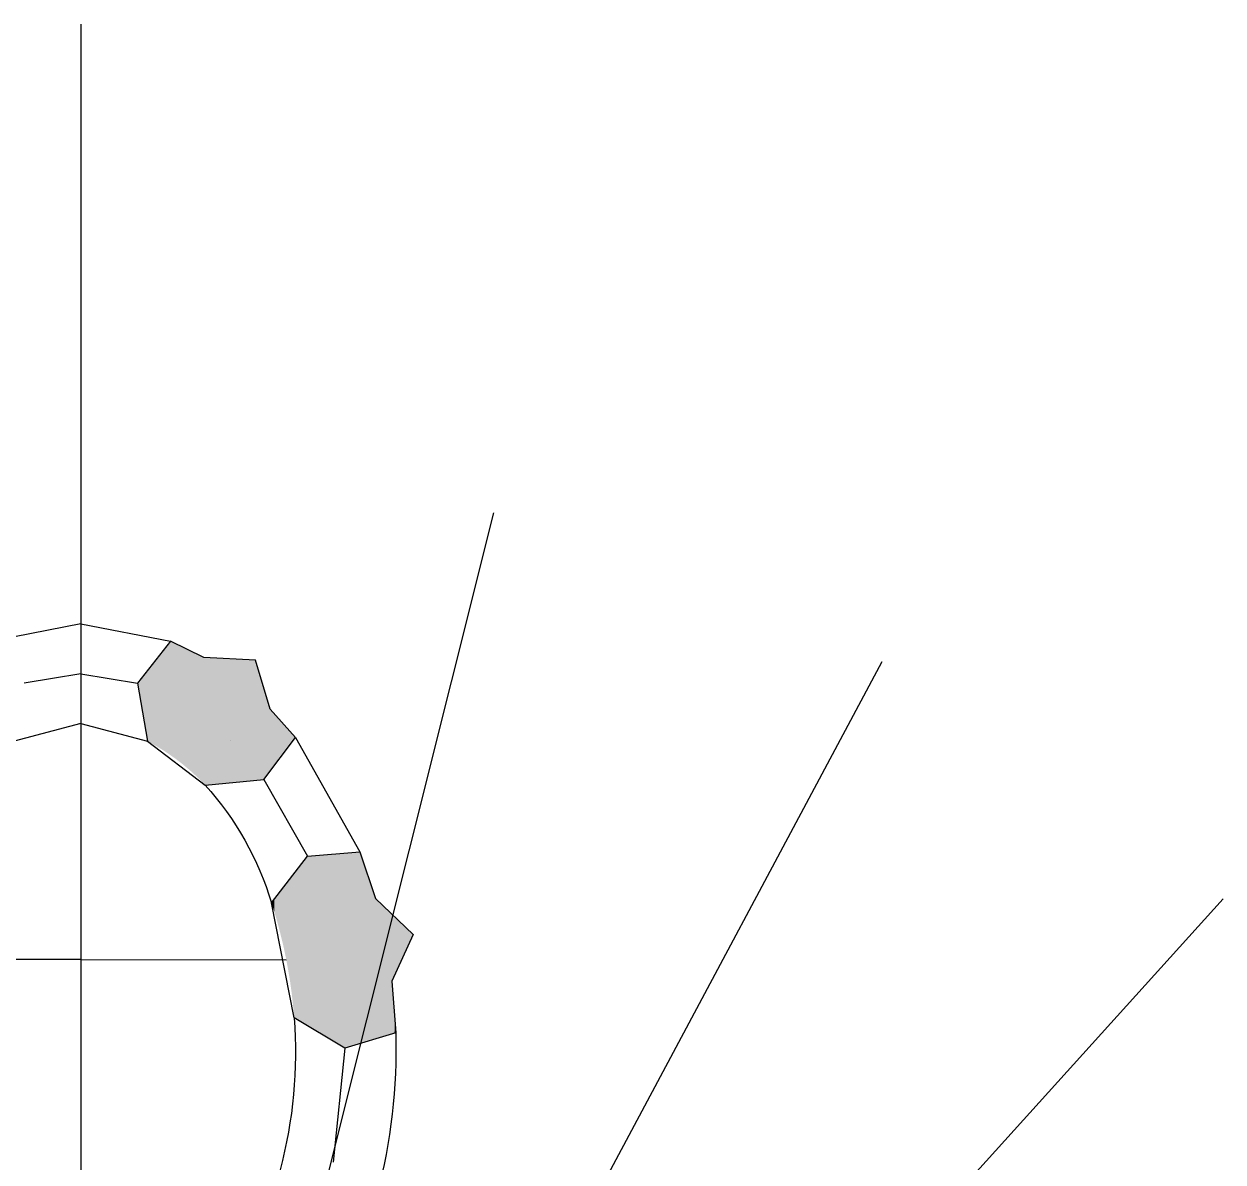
# Model space of a CAD drawing. Extents: x 3 to 54, y -275 to -27.
# Drawn here: x 27.64 to 38.16, y -236.1 to -226.11 of the extents above; entities that cross this region are included whole.
import ezdxf

# ---------------------------------------------------------------- set-up
doc = ezdxf.new("R2010")
doc.units = 0
for name, color, linetype in [('BASE_PLAN', 7, 'CONTINUOUS'), ('LINE_OF_SYMMETRY', 7, 'CONTINUOUS'), ('VAULT_LINES', 7, 'CONTINUOUS')]:
    doc.layers.add(name, color=color, linetype=linetype)

# ---------------------------------------------------------------- blocks, each defined once
blk = doc.blocks.new('*U22')
at = {"layer": 'BASE_PLAN', "linetype": 'CONTINUOUS', "extrusion": (0, 0, -1)}
for points in [[(-30.13, -234.902), (-30.13, -233.413), (-30.014, -234.833)], [(-30.014, -234.833), (-30.13, -233.413), (-30.014, -233.564)], [(-30.458, -235.098), (-30.458, -233.385), (-30.13, -234.902)], [(-30.13, -234.902), (-30.458, -233.385), (-30.13, -233.413)], [(-30.592, -235.058), (-30.592, -233.373), (-30.458, -235.098)], [(-30.458, -235.098), (-30.592, -233.373), (-30.458, -233.385)], [(-30.592, -235.058), (-30.63, -233.475), (-30.592, -233.373)], [(-30.014, -234.833), (-30.014, -233.564), (-30.005, -234.725)], [(-30.005, -234.725), (-30.014, -233.564), (-30.005, -233.576)], [(-30.63, -235.046), (-30.63, -233.475), (-30.592, -235.058)], [(-30.63, -235.046), (-30.666, -233.578), (-30.63, -233.475)], [(-29.94, -234.295), (-29.94, -233.66), (-29.917, -234.189)], [(-29.917, -234.189), (-29.94, -233.66), (-29.917, -233.69)], [(-29.96, -234.402), (-29.96, -233.634), (-29.94, -234.295)], [(-29.94, -234.295), (-29.96, -233.634), (-29.94, -233.66)], [(-29.978, -234.509), (-29.978, -233.611), (-29.96, -234.402)], [(-29.96, -234.402), (-29.978, -233.611), (-29.96, -233.634)], [(-29.993, -234.617), (-29.993, -233.591), (-29.978, -234.509)], [(-29.978, -234.509), (-29.993, -233.591), (-29.978, -233.611)], [(-30.005, -234.725), (-30.005, -233.576), (-29.993, -234.617)], [(-29.993, -234.617), (-30.005, -233.576), (-29.993, -233.591)], [(-30.666, -235.036), (-30.666, -233.578), (-30.63, -235.046)], [(-30.666, -235.036), (-30.699, -233.681), (-30.666, -233.578)], [(-29.863, -233.977), (-29.863, -233.761), (-29.84, -233.899)], [(-29.84, -233.899), (-29.863, -233.761), (-29.84, -233.79)], [(-29.891, -234.083), (-29.891, -233.724), (-29.863, -233.977)], [(-29.863, -233.977), (-29.891, -233.724), (-29.863, -233.761)], [(-29.917, -234.189), (-29.917, -233.69), (-29.891, -234.083)], [(-29.891, -234.083), (-29.917, -233.69), (-29.891, -233.724)], [(-30.699, -235.026), (-30.699, -233.681), (-30.666, -235.036)], [(-30.699, -235.026), (-30.729, -233.785), (-30.699, -233.681)], [(-29.84, -233.899), (-29.84, -233.79), (-29.816, -233.822)], [(-30.729, -235.017), (-30.729, -233.785), (-30.699, -235.026)], [(-30.729, -235.017), (-30.872, -233.922), (-30.729, -233.785)], [(-30.872, -234.974), (-30.872, -233.922), (-30.729, -235.017)], [(-30.872, -234.51), (-31.059, -234.099), (-30.872, -233.922)], [(-30.872, -234.974), (-30.885, -234.625), (-30.872, -234.51)], [(-30.885, -234.97), (-30.885, -234.625), (-30.872, -234.974)], [(-30.885, -234.97), (-30.894, -234.739), (-30.885, -234.625)], [(-30.894, -234.967), (-30.894, -234.739), (-30.885, -234.97)], [(-30.894, -234.967), (-30.901, -234.852), (-30.894, -234.739)], [(-30.901, -234.965), (-30.901, -234.852), (-30.894, -234.967)], [(-30.901, -234.965), (-30.906, -234.964), (-30.901, -234.852)]]:
    blk.add_solid(points, dxfattribs=at)
blk = doc.blocks.new('*U23')
at = {"layer": 'BASE_PLAN', "linetype": 'CONTINUOUS', "extrusion": (0, 0, -1)}
for points in [[(-28.921, -232.519), (-28.921, -231.536), (-28.874, -232.488)], [(-28.874, -232.488), (-28.921, -231.536), (-28.874, -231.596)], [(-28.928, -232.525), (-28.928, -231.526), (-28.921, -232.519)], [(-28.921, -232.519), (-28.928, -231.526), (-28.921, -231.536)], [(-28.928, -232.525), (-28.965, -231.541), (-28.928, -231.526)], [(-28.965, -232.551), (-28.965, -231.541), (-28.928, -232.525)], [(-28.965, -232.551), (-28.967, -231.542), (-28.965, -231.541)], [(-28.967, -232.552), (-28.967, -231.542), (-28.965, -232.551)], [(-28.967, -232.552), (-29.002, -231.557), (-28.967, -231.542)], [(-29.002, -232.579), (-29.002, -231.557), (-28.967, -232.552)], [(-29.002, -232.579), (-29.012, -231.561), (-29.002, -231.557)], [(-29.012, -232.586), (-29.012, -231.561), (-29.002, -232.579)], [(-29.012, -232.586), (-29.056, -231.582), (-29.012, -231.561)], [(-28.825, -232.458), (-28.825, -231.657), (-28.777, -232.43)], [(-28.777, -232.43), (-28.825, -231.657), (-28.777, -231.719)], [(-28.874, -232.488), (-28.874, -231.596), (-28.825, -232.458)], [(-28.825, -232.458), (-28.874, -231.596), (-28.825, -231.657)], [(-29.056, -232.622), (-29.056, -231.582), (-29.012, -232.586)], [(-29.056, -232.622), (-29.075, -231.591), (-29.056, -231.582)], [(-29.075, -232.638), (-29.075, -231.591), (-29.056, -232.622)], [(-29.075, -232.638), (-29.099, -231.603), (-29.075, -231.591)], [(-29.099, -232.658), (-29.099, -231.603), (-29.075, -232.638)], [(-29.099, -232.658), (-29.134, -231.62), (-29.099, -231.603)], [(-29.134, -232.69), (-29.134, -231.62), (-29.099, -232.658)], [(-29.134, -232.69), (-29.148, -231.627), (-29.134, -231.62)], [(-29.148, -232.703), (-29.148, -231.627), (-29.134, -232.69)], [(-29.148, -232.703), (-29.168, -231.639), (-29.148, -231.627)], [(-29.168, -232.722), (-29.168, -231.639), (-29.148, -232.703)], [(-29.168, -232.722), (-29.201, -231.657), (-29.168, -231.639)], [(-29.201, -232.755), (-29.201, -231.657), (-29.168, -232.722)], [(-29.201, -232.755), (-29.221, -231.667), (-29.201, -231.657)], [(-29.221, -232.775), (-29.221, -231.667), (-29.201, -232.755)], [(-29.221, -232.775), (-29.234, -231.668), (-29.221, -231.667)], [(-29.234, -232.788), (-29.234, -231.668), (-29.221, -232.775)], [(-29.234, -232.788), (-29.676, -231.69), (-29.234, -231.668)], [(-28.777, -232.43), (-28.777, -231.719), (-28.727, -232.403)], [(-28.727, -232.403), (-28.777, -231.719), (-28.727, -231.782)], [(-29.676, -232.746), (-29.676, -231.69), (-29.234, -232.788)], [(-29.676, -232.746), (-29.749, -231.935), (-29.676, -231.69)], [(-28.727, -232.403), (-28.727, -231.782), (-28.64, -231.893)], [(-29.749, -232.739), (-29.749, -231.935), (-29.676, -232.746)], [(-29.749, -232.739), (-29.805, -232.122), (-29.749, -231.935)], [(-29.805, -232.665), (-29.805, -232.122), (-29.749, -232.739)], [(-29.805, -232.665), (-29.862, -232.181), (-29.805, -232.122)], [(-29.862, -232.589), (-29.862, -232.181), (-29.805, -232.665)], [(-29.862, -232.589), (-29.917, -232.243), (-29.862, -232.181)], [(-29.917, -232.515), (-29.917, -232.243), (-29.862, -232.589)], [(-29.917, -232.515), (-29.972, -232.306), (-29.917, -232.243)], [(-29.972, -232.443), (-29.972, -232.306), (-29.917, -232.515)], [(-29.972, -232.443), (-30.026, -232.371), (-29.972, -232.306)]]:
    blk.add_solid(points, dxfattribs=at)

msp = doc.modelspace()

# ---------------------------------------------------------------- linework, layer by layer
at = {"layer": 'BASE_PLAN'}
for p, q in [((28.142, -231.372), (27.355, -231.526)), ((28.142, -231.372), (28.928, -231.526)), ((28.928, -231.526), (28.64, -231.893)), ((29.221, -231.667), (28.928, -231.526)), ((29.676, -231.69), (29.221, -231.667)), ((29.805, -232.122), (29.676, -231.69)), ((28.142, -231.811), (27.644, -231.893)), ((28.142, -231.811), (28.64, -231.893)), ((28.142, -231.811), (28.142, -231.811)), ((28.142, -231.811), (28.142, -231.811)), ((28.64, -231.893), (28.727, -232.403)), ((30.026, -232.371), (29.805, -232.122)), ((28.142, -232.248), (27.557, -232.403)), ((28.142, -232.248), (28.727, -232.403)), ((28.727, -232.403), (29.234, -232.788)), ((29.452, -232.401), (29.452, -232.401)), ((29.749, -232.739), (30.026, -232.371)), ((30.026, -232.371), (30.592, -233.373)), ((29.234, -232.788), (29.749, -232.739)), ((29.749, -232.739), (30.13, -233.413)), ((29.816, -233.822), (30.13, -233.413)), ((30.13, -233.413), (30.592, -233.373)), ((30.592, -233.373), (30.729, -233.785)), ((30.014, -234.833), (29.816, -233.822)), ((30.729, -233.785), (31.059, -234.099)), ((31.059, -234.099), (30.872, -234.51)), ((30.872, -234.51), (30.906, -234.964)), ((30.458, -235.098), (30.014, -234.833)), ((30.906, -234.964), (30.458, -235.098)), ((30.458, -235.098), (30.357, -236.098))]:
    msp.add_line(p, q, dxfattribs=at)
at = {"layer": 'BASE_PLAN', "extrusion": (0, 0, -1)}
for centre, radius, start, end in [((-27.224, -234.6), 2.706, 137.9746, 163.298), ((-26.027, -235.135), 3.999, 175.6611, 194.9311), ((-25.971, -235.108), 4.937, 178.3314, 194.9232)]:
    msp.add_arc(centre, radius, start, end, dxfattribs=at)
at = {"layer": 'LINE_OF_SYMMETRY'}
for p, q in [((28.142, -226.106), (28.142, -275.425)), ((28.142, -226.106), (28.142, -275.425)), ((28.142, -244.877), (31.766, -230.398)), ((28.142, -244.877), (35.174, -231.702)), ((28.142, -244.877), (38.165, -233.788))]:
    msp.add_line(p, q, dxfattribs=at)
at = {"layer": 'VAULT_LINES'}
for q in [(26.338, -234.322), (29.945, -234.322)]:
    msp.add_line((28.142, -234.32), q, dxfattribs=at)

# ---------------------------------------------------------------- block references
at = {"layer": 'BASE_PLAN'}
for name in ['*U23', '*U22']:
    msp.add_blockref(name, (0, 0), dxfattribs=at)

doc.saveas('drawing.dxf')
